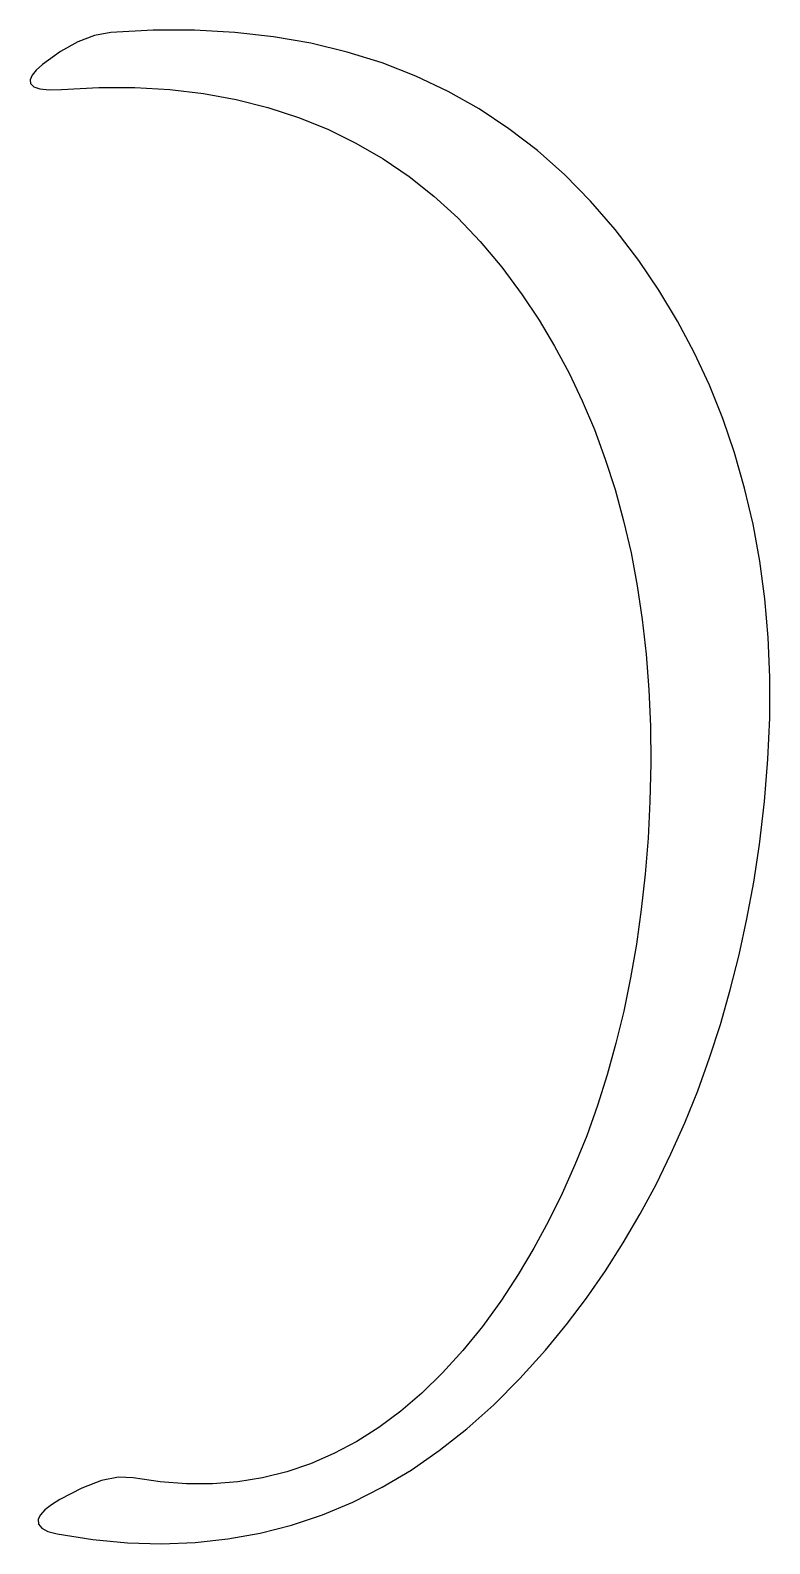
# Model space of a CAD drawing. Extents: x -4.6 to 7.3, y -2.3 to 22.1.
import ezdxf

# ---------------------------------------------------------------- set-up
doc = ezdxf.new("R2010")
doc.units = 0
doc.layers.get('0').update_dxf_attribs({"linetype": 'CONTINUOUS'})

msp = doc.modelspace()

# ---------------------------------------------------------------- linework, layer by layer
at = {"color": 0}
for p, q in [((-3.56689, 21.994), (-3.83686, 21.8924)), ((-3.30556, 22.0417), (-3.56689, 21.994)), ((-2.61974, 22.0779), (-3.30556, 22.0417)), ((-1.95449, 22.0786), (-2.61974, 22.0779)), ((-1.30984, 22.044), (-1.95449, 22.0786)), ((-0.685818, 21.974), (-1.30984, 22.044)), ((-0.082411, 21.8686), (-0.685818, 21.974)), ((-4.1155, 21.7371), (-4.40278, 21.5278)), ((-3.83686, 21.8924), (-4.1155, 21.7371)), ((0.500379, 21.7279), (-0.082411, 21.8686)), ((1.06255, 21.5518), (0.500379, 21.7279)), ((-4.40278, 21.5278), (-4.50347, 21.4358)), ((1.60411, 21.3403), (1.06255, 21.5518)), ((-4.56944, 21.3542), (-4.60069, 21.2831)), ((-4.60069, 21.2831), (-4.59722, 21.2222)), ((-4.59722, 21.2222), (-4.54514, 21.1693)), ((-4.50347, 21.4358), (-4.56944, 21.3542)), ((2.12506, 21.0935), (1.60411, 21.3403)), ((-4.54514, 21.1693), (-4.44444, 21.1354)), ((-4.44444, 21.1354), (-4.29514, 21.1207)), ((-4.29514, 21.1207), (-4.09722, 21.125)), ((-4.09722, 21.125), (-3.49864, 21.1561)), ((-3.49864, 21.1561), (-2.91803, 21.1554)), ((-2.91803, 21.1554), (-2.35542, 21.1231)), ((-2.35542, 21.1231), (-1.81082, 21.059)), ((-1.81082, 21.059), (-1.28423, 20.9633)), ((-1.28423, 20.9633), (-0.775662, 20.836)), ((2.62537, 20.8113), (2.12506, 21.0935)), ((-0.775662, 20.836), (-0.285101, 20.6769)), ((3.10508, 20.4936), (2.62537, 20.8113)), ((-0.285101, 20.6769), (0.187446, 20.4861)), ((0.187446, 20.4861), (0.641982, 20.2638)), ((3.56418, 20.1407), (3.10508, 20.4936)), ((0.641982, 20.2638), (1.0785, 20.0096)), ((1.0785, 20.0096), (1.49701, 19.7237)), ((4.00265, 19.7524), (3.56418, 20.1407)), ((4.42051, 19.3286), (4.00265, 19.7524)), ((1.49701, 19.7237), (1.89751, 19.4063)), ((1.89751, 19.4063), (2.28, 19.0571)), ((4.81776, 18.8696), (4.42051, 19.3286)), ((2.28, 19.0571), (2.64447, 18.6762)), ((5.19444, 18.375), (4.81776, 18.8696)), ((2.64447, 18.6762), (2.99094, 18.2638)), ((5.51942, 17.8939), (5.19444, 18.375)), ((2.99094, 18.2638), (3.31944, 17.8194)), ((3.31944, 17.8194), (3.58951, 17.4133)), ((5.81728, 17.3986), (5.51942, 17.8939)), ((3.58951, 17.4133), (3.84071, 16.9933)), ((6.088, 16.8892), (5.81728, 17.3986)), ((3.84071, 16.9933), (4.07303, 16.5596)), ((6.3316, 16.3654), (6.088, 16.8892)), ((4.07303, 16.5596), (4.28646, 16.1121)), ((6.54807, 15.8275), (6.3316, 16.3654)), ((4.28646, 16.1121), (4.48101, 15.6507)), ((4.48101, 15.6507), (4.65668, 15.1756)), ((6.73742, 15.2754), (6.54807, 15.8275)), ((4.65668, 15.1756), (4.81347, 14.6868)), ((6.89963, 14.709), (6.73742, 15.2754)), ((4.81347, 14.6868), (4.95139, 14.184)), ((7.03472, 14.1285), (6.89963, 14.709)), ((4.95139, 14.184), (5.07042, 13.6676)), ((7.14268, 13.5337), (7.03472, 14.1285)), ((5.07042, 13.6676), (5.17057, 13.1374)), ((7.22353, 12.9247), (7.14268, 13.5337)), ((5.17057, 13.1374), (5.25185, 12.5934)), ((7.27724, 12.3015), (7.22353, 12.9247)), ((5.25185, 12.5934), (5.31424, 12.0356)), ((7.30382, 11.6641), (7.27724, 12.3015)), ((5.31424, 12.0356), (5.35775, 11.4641)), ((5.35775, 11.4641), (5.38238, 10.8788)), ((7.30328, 11.0124), (7.30382, 11.6641)), ((7.27561, 10.3466), (7.30328, 11.0124)), ((5.38238, 10.8788), (5.38813, 10.2796)), ((5.38813, 10.2796), (5.375, 9.66667)), ((7.22081, 9.6665), (7.27561, 10.3466)), ((5.375, 9.66667), (5.34446, 9.07379)), ((7.13889, 8.97222), (7.22081, 9.6665)), ((5.34446, 9.07379), (5.29812, 8.49306)), ((7.04563, 8.36751), (7.13889, 8.97222)), ((5.29812, 8.49306), (5.23594, 7.92449)), ((6.93614, 7.77561), (7.04563, 8.36751)), ((5.23594, 7.92449), (5.15793, 7.36806)), ((6.81039, 7.1965), (6.93614, 7.77561)), ((5.15793, 7.36806), (5.06407, 6.82379)), ((6.66835, 6.63021), (6.81039, 7.1965)), ((5.06407, 6.82379), (4.95437, 6.29167)), ((6.51004, 6.07671), (6.66835, 6.63021)), ((4.95437, 6.29167), (4.82883, 5.77171)), ((6.33544, 5.53603), (6.51004, 6.07671)), ((4.82883, 5.77171), (4.68744, 5.26389)), ((6.14458, 5.00814), (6.33544, 5.53603)), ((4.68744, 5.26389), (4.53022, 4.76824)), ((5.9375, 4.49306), (6.14458, 5.00814)), ((4.53022, 4.76824), (4.35715, 4.28472)), ((5.71408, 3.99078), (5.9375, 4.49306)), ((4.35715, 4.28472), (4.16824, 3.81337)), ((5.47439, 3.50131), (5.71408, 3.99078)), ((4.16824, 3.81337), (3.96349, 3.35417)), ((5.21843, 3.02462), (5.47439, 3.50131)), ((3.96349, 3.35417), (3.74289, 2.90713)), ((4.94618, 2.56076), (5.21843, 3.02462)), ((3.74289, 2.90713), (3.50646, 2.47222)), ((3.50646, 2.47222), (3.25418, 2.04949)), ((4.65767, 2.10969), (4.94618, 2.56076)), ((3.25418, 2.04949), (2.98611, 1.63889)), ((4.35286, 1.67144), (4.65767, 2.10969)), ((2.98611, 1.63889), (2.67806, 1.21593)), ((4.03179, 1.24598), (4.35286, 1.67144)), ((3.69444, 0.833333), (4.03179, 1.24598)), ((2.67806, 1.21593), (2.36171, 0.825521)), ((2.36171, 0.825521), (2.037, 0.467665)), ((3.28282, 0.37424), (3.69444, 0.833333)), ((2.037, 0.467665), (1.70394, 0.142361)), ((2.86062, -0.04834), (3.28282, 0.37424)), ((1.70394, 0.142361), (1.36252, -0.15039)), ((1.36252, -0.15039), (1.01275, -0.41059)), ((2.42779, -0.434353), (2.86062, -0.04834)), ((1.01275, -0.41059), (0.654622, -0.638237)), ((1.98432, -0.7838), (2.42779, -0.434353)), ((0.654622, -0.638237), (0.28814, -0.833333)), ((0.28814, -0.833333), (-0.086697, -0.995822)), ((1.53022, -1.09668), (1.98432, -0.7838)), ((-3.17974, -1.21262), (-3.45492, -1.26731)), ((-2.94444, -1.22222), (-3.17974, -1.21262)), ((-0.469889, -1.12581), (-0.861436, -1.22325)), ((-0.086697, -0.995822), (-0.469889, -1.12581)), ((1.06548, -1.37299), (1.53022, -1.09668)), ((-3.77001, -1.38623), (-4.125, -1.56944)), ((-3.45492, -1.26731), (-3.77001, -1.38623)), ((-2.51118, -1.28749), (-2.94444, -1.22222)), ((-2.08621, -1.32026), (-2.51118, -1.28749)), ((-1.6696, -1.32048), (-2.08621, -1.32026)), ((-1.26134, -1.28814), (-1.6696, -1.32048)), ((-0.861436, -1.22325), (-1.26134, -1.28814)), ((0.590115, -1.61274), (1.06548, -1.37299)), ((-4.26133, -1.65713), (-4.36464, -1.73958)), ((-4.125, -1.56944), (-4.26133, -1.65713)), ((0.104112, -1.81592), (0.590115, -1.61274)), ((-4.43494, -1.81679), (-4.47222, -1.88889)), ((-4.47222, -1.88889), (-4.46881, -1.96615)), ((-4.36464, -1.73958), (-4.43494, -1.81679)), ((-0.392524, -1.98253), (0.104112, -1.81592)), ((-4.46881, -1.96615), (-4.41672, -2.03125)), ((-4.41672, -2.03125), (-4.31603, -2.08421)), ((-4.31603, -2.08421), (-4.16667, -2.125)), ((-4.16667, -2.125), (-3.59565, -2.21431)), ((-1.41769, -2.20606), (-0.899794, -2.11257)), ((-0.899794, -2.11257), (-0.392524, -1.98253)), ((-3.59565, -2.21431), (-3.03521, -2.26708)), ((-3.03521, -2.26708), (-2.4854, -2.28331)), ((-2.4854, -2.28331), (-1.94624, -2.26297)), ((-1.94624, -2.26297), (-1.41769, -2.20606))]:
    msp.add_line(p, q, dxfattribs=at)

doc.saveas('drawing.dxf')
